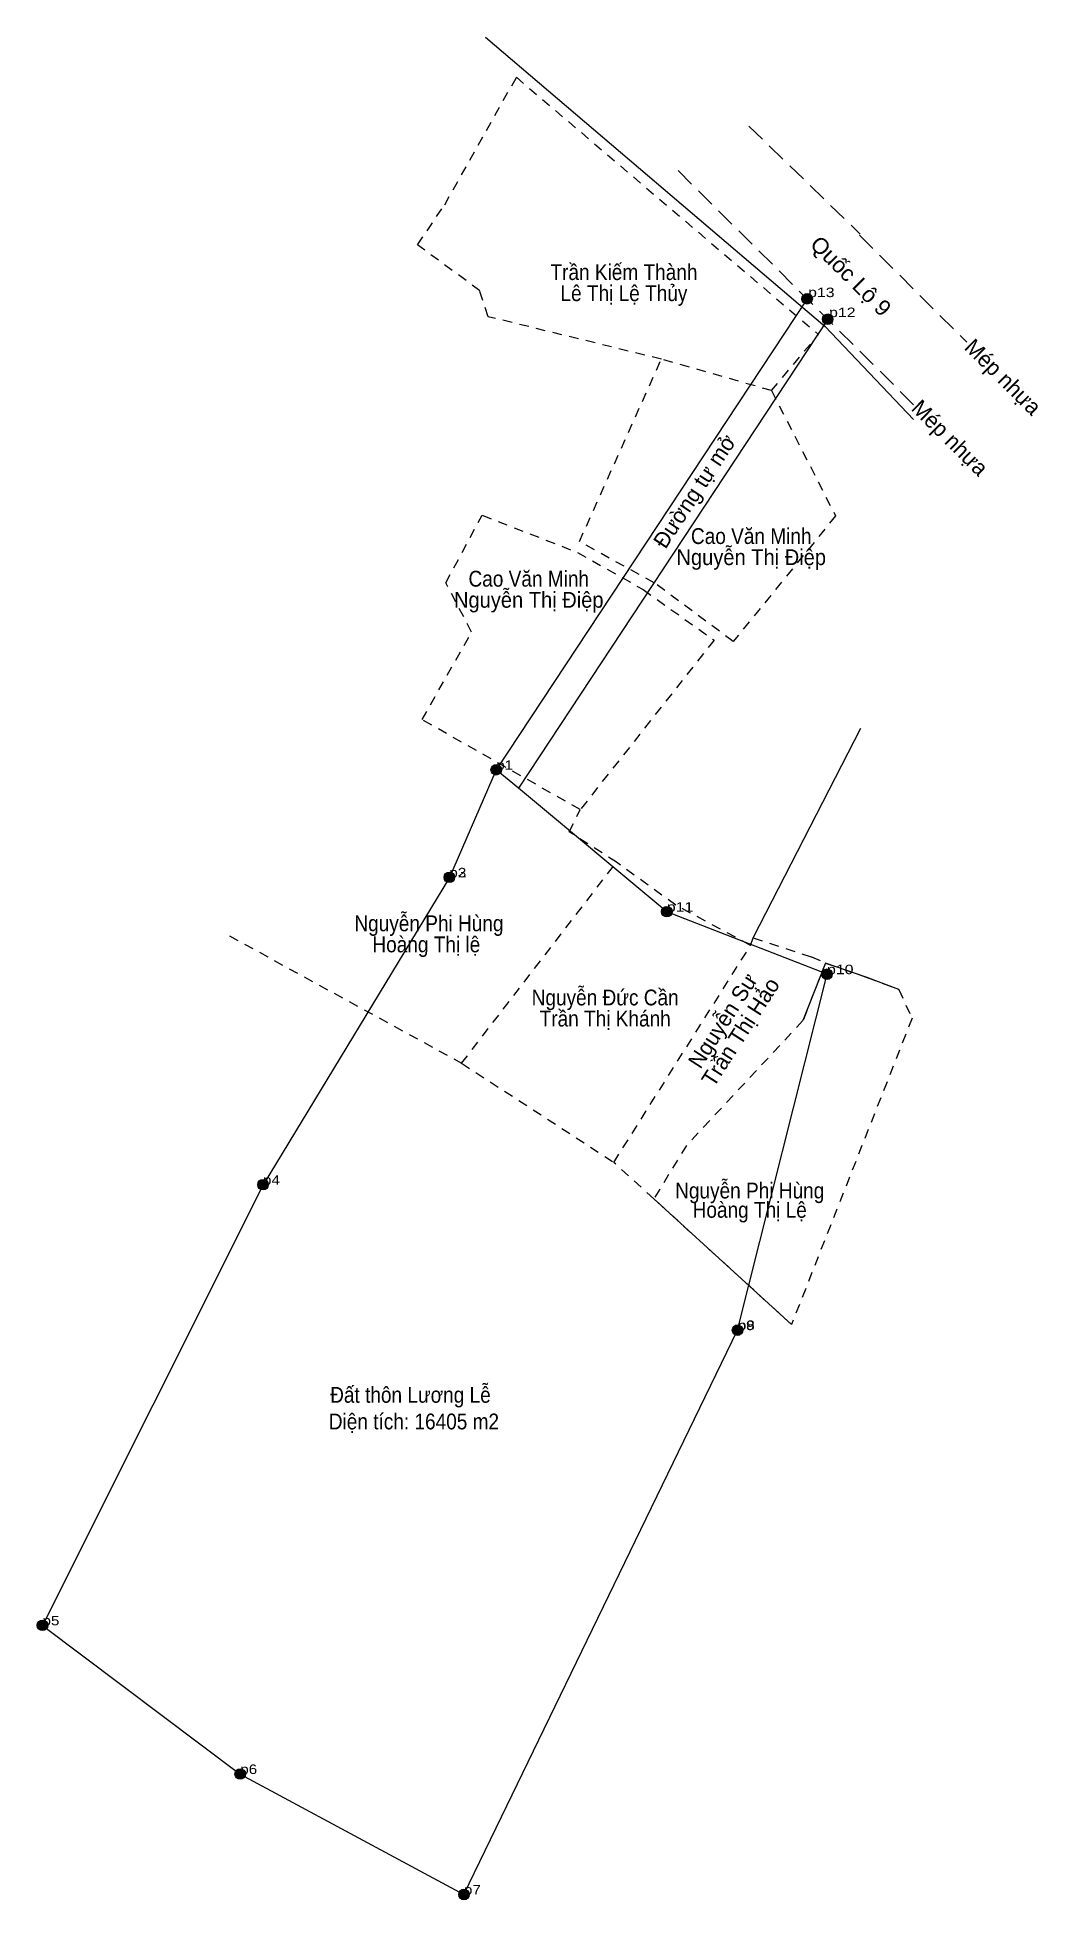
# Model space of a CAD drawing. Header units: metres. Extents: x 555026 to 556024, y 1840178 to 1840658.
# Drawn here: x 555833.6 to 556023.6, y 1840304.3 to 1840657.6 of the extents above.
import ezdxf
from ezdxf.enums import TextEntityAlignment as Align

# ---------------------------------------------------------------- set-up
doc = ezdxf.new("R2010")
doc.units = ezdxf.units.M
doc.header["$LTSCALE"] = 1.2
doc.header["$PDMODE"] = 32
doc.header["$PDSIZE"] = 0.6
doc.linetypes.add('MEDIUM_DASHED', pattern=[4.5, 3, -1.5])
doc.linetypes.add('SHORT_DASHED', pattern=[2.7, 1.5, -1.2])
for name, color, linetype, lineweight in [('10', 7, 'Continuous', 13), ('17', 7, 'Continuous', 13), ('22', 7, 'MEDIUM_DASHED', 13)]:
    doc.layers.add(name, color=color, linetype=linetype, lineweight=lineweight)
doc.layers.add('12', color=7, linetype='Continuous')
doc.layers.add('7', color=7, linetype='Continuous')

msp = doc.modelspace()

# ---------------------------------------------------------------- hatches: boundary and pattern name
at = {"layer": '10'}
for points in [[(555980.77, 1840607.97, 1), (555978.77, 1840607.97, 1)], [(555984.68, 1840604.08, 1), (555982.68, 1840604.08, 1)], [(555921.76, 1840518.63, 1), (555919.76, 1840518.63, 1)], [(555912.87, 1840498.22, 1), (555910.87, 1840498.22, 1)], [(555954.15, 1840491.71, 1), (555952.15, 1840491.71, 1)], [(555984.56, 1840479.85, 1), (555982.56, 1840479.85, 1)], [(555877.5, 1840439.92, 1), (555875.5, 1840439.92, 1)], [(555967.58, 1840412.33, 1), (555965.58, 1840412.33, 1)], [(555835.64, 1840356.34, 1), (555833.64, 1840356.34, 1)], [(555873.18, 1840328.14, 1), (555871.18, 1840328.14, 1)], [(555915.64, 1840305.29, 1), (555913.64, 1840305.29, 1)]]:
    msp.add_hatch(color=256, dxfattribs=at).paths.add_polyline_path(points)

# ---------------------------------------------------------------- linework, layer by layer
at = {"layer": '10', "linetype": 'SHORT_DASHED'}
for p, q in [((555973.01, 1840590.54), (555981.92, 1840601.2)), ((555962.11, 1840543.2), (555936.71, 1840511.07))]:
    msp.add_line(p, q, dxfattribs=at)
at = {"layer": '10'}
msp.add_line((555950.68, 1840437.24), (555976.82, 1840413.41), dxfattribs=at)
for points in [[(555918.76, 1840657.57), (555983.2, 1840602.73), (556000, 1840585.08)], [(555969.05, 1840485.32), (555969.56, 1840486.73), (555990, 1840526.54)], [(555997.17, 1840476.94), (555990.99, 1840479.28), (555983.25, 1840481.96), (555978.99, 1840471.05)]]:
    msp.add_lwpolyline(points, dxfattribs=at)
at = {"layer": '10', "linetype": 'SHORT_DASHED'}
for points in [[(555973.01, 1840590.54), (555952.11, 1840596.51), (555919.23, 1840604.57), (555917.64, 1840609.49), (555905.82, 1840618.2), (555910.98, 1840625.8), (555924.6, 1840649.97), (555981.92, 1840601.2)], [(555973.01, 1840590.54), (555985.19, 1840566.77), (555965.76, 1840542.97), (555950.75, 1840554.09), (555936.56, 1840561.9), (555952.11, 1840596.51)], [(555906.69, 1840528.13), (555916.1, 1840544.75), (555911.18, 1840554.11), (555918.11, 1840566.89), (555936.2, 1840559.86), (555948.66, 1840552.8), (555962.11, 1840543.2)], [(555870.12, 1840487.12), (555914.2, 1840462.97), (555943.6, 1840501.1), (555934.62, 1840506.83), (555936.71, 1840511.07), (555906.69, 1840528.13)], [(555914.2, 1840462.97), (555943.09, 1840444.16), (555969.05, 1840485.32), (555954.84, 1840492.95), (555943.6, 1840501.1)], [(555969.05, 1840485.32), (555969.56, 1840486.73), (555980.58, 1840483.15), (555983.25, 1840481.96), (555978.99, 1840471.05), (555956.88, 1840447.36), (555950.68, 1840437.24), (555943.09, 1840444.16)], [(555983.25, 1840481.96), (555990.99, 1840479.28), (555997.17, 1840476.94), (555999.69, 1840471.48), (555976.82, 1840413.41), (555950.68, 1840437.24)]]:
    msp.add_lwpolyline(points, dxfattribs=at)
at = {"layer": '10'}
for centre in [(555979.77, 1840607.97), (555983.68, 1840604.08), (555920.76, 1840518.63), (555911.87, 1840498.22), (555953.15, 1840491.71), (555983.56, 1840479.85), (555876.5, 1840439.92), (555966.58, 1840412.33), (555834.64, 1840356.34), (555872.18, 1840328.14), (555914.64, 1840305.29)]:
    msp.add_circle(centre, 1, dxfattribs=at)
at = {"layer": '17'}
for p, q in [((555979.77, 1840607.97), (555920.76, 1840518.63)), ((555983.68, 1840604.08), (555924.99, 1840515.11))]:
    msp.add_line(p, q, dxfattribs=at)
msp.add_lwpolyline([(555924.99, 1840515.11), (555920.76, 1840518.63), (555911.87, 1840498.22), (555876.5, 1840439.92), (555834.64, 1840356.34), (555872.18, 1840328.14), (555914.64, 1840305.29), (555966.58, 1840412.33), (555983.56, 1840479.85), (555953.15, 1840491.71)], close=True, dxfattribs=at)
at = {"layer": '22'}
for p, q in [((555968.72, 1840640.72), (555989.87, 1840620.22)), ((556000, 1840587.87), (555954.18, 1840633.38)), ((555989.7, 1840620.04), (556010.07, 1840599.73))]:
    msp.add_line(p, q, dxfattribs=at)
at = {"layer": '7'}
for p in [(555979.97, 1840608.28), (555983.95, 1840604.49), (555920.76, 1840518.63), (555911.87, 1840498.22), (555911.87, 1840498.21), (555953.15, 1840491.71), (555983.56, 1840479.85), (555876.5, 1840439.93), (555966.58, 1840412.33), (555966.63, 1840412.38), (555834.64, 1840356.34), (555872.18, 1840328.15), (555914.64, 1840305.29)]:
    msp.add_point(p, dxfattribs=at)

# ---------------------------------------------------------------- texts
at = {"layer": '10', "width": 1.05}
msp.add_text('Quốc Lộ 9', height=3, rotation=315.193, dxfattribs=at).set_placement((555987.023, 1840611.214), align=Align.CENTER)
at = {"layer": '10'}
for s, width, p in [('Trần Kiếm Thành', 0.9, (555945.01, 1840611.52)), ('Lê Thị Lệ Thủy', 0.9, (555945.005, 1840607.52)), ('Cao Văn Minh', 0.9, (555969.17, 1840561.45)), ('Nguyễn Thị Điệp', 0.95, (555969.17, 1840557.45)), ('Cao Văn Minh', 0.9, (555926.94, 1840553.36)), ('Nguyễn Thị Điệp', 0.95, (555926.94, 1840549.36)), ('Nguyễn Phi Hùng', 0.9, (555907.995, 1840488)), ('Hoàng Thị lệ ', 0.9, (555908, 1840484)), ('Nguyễn Đức Cần', 0.9, (555941.445, 1840473.93)), ('Trần Thị Khánh', 0.9, (555941.45, 1840469.93)), ('Nguyễn Phi Hùng', 0.9, (555968.885, 1840437.31)), ('Hoàng Thị Lệ', 0.9, (555968.885, 1840433.65)), ('Đất thôn Lương Lễ', 0.9, (555904.485, 1840398.56)), ('Diện tích: 16405 m2', 0.9, (555905.145, 1840393.51))]:
    msp.add_text(s, height=3, dxfattribs=dict(at, width=width)).set_placement(p, align=Align.CENTER)
for s, rotation, p in [('Mép nhựa', 315.194, (556015.918, 1840592.097)), ('Mép nhựa', 315.194, (556005.833, 1840580.532)), ('Đường tự mở', 56.589, (555959.676, 1840570.644)), ('Nguyễn Sự', 57.23, (555965.019, 1840470.238)), ('Trần Thị Hảo', 57.23, (555968.393, 1840468.078))]:
    msp.add_text(s, height=3, rotation=rotation, dxfattribs=at).set_placement(p, align=Align.CENTER)
at = {"layer": '12'}
for s, width, p in [('p13', 1.25, (555979.97, 1840608.28)), ('p12', 1.25, (555983.95, 1840604.49)), ('p1', 1.2, (555920.76, 1840518.63)), ('p2', 1.2, (555911.87, 1840498.22)), ('p3', 1.2, (555911.87, 1840498.21)), ('p11', 1.25, (555953.15, 1840491.71)), ('p10', 1.25, (555983.56, 1840479.85)), ('p4', 1.2, (555876.5, 1840439.92)), ('p9', 1.2, (555966.58, 1840412.33)), ('p8', 1.2, (555966.63, 1840412.38)), ('p5', 1.2, (555834.64, 1840356.34)), ('p6', 1.2, (555872.18, 1840328.14)), ('p7', 1.2, (555914.64, 1840305.29))]:
    msp.add_text(s, height=1.8, dxfattribs=dict(at, width=width)).set_placement(p)

doc.saveas('drawing.dxf')
